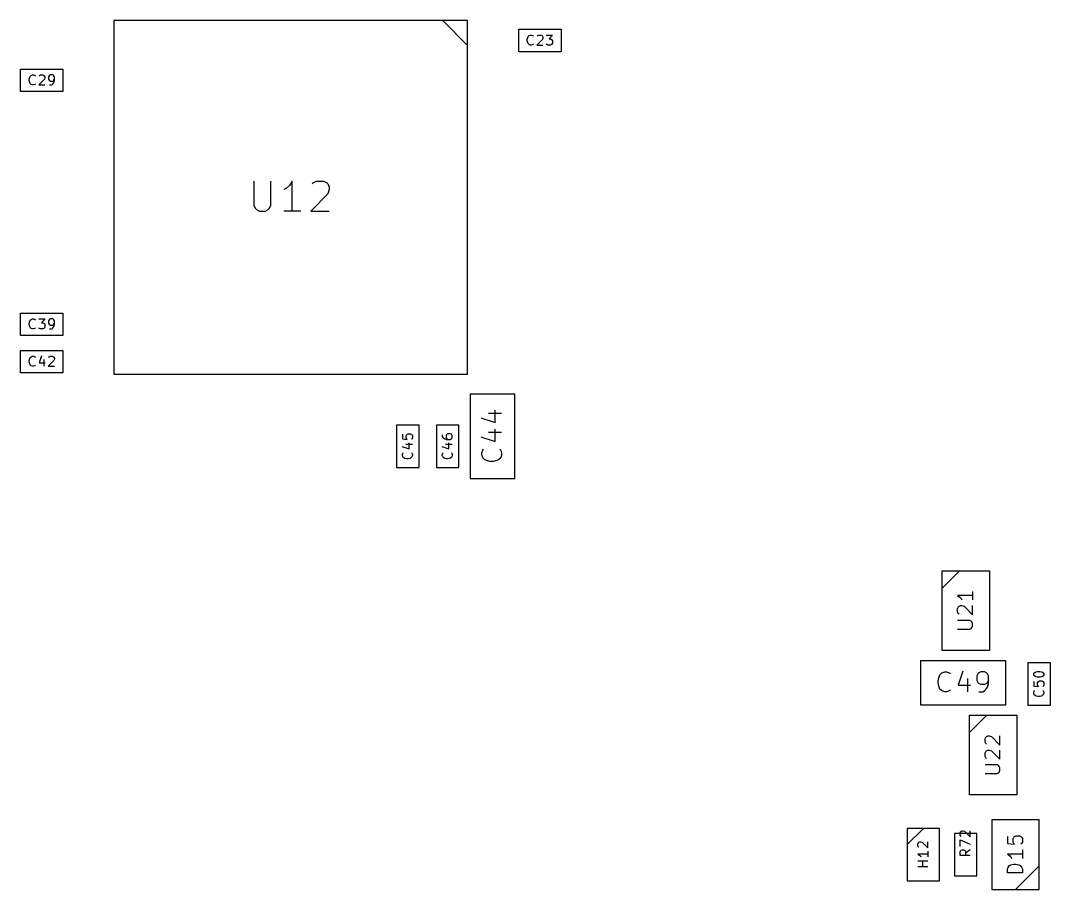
# Model space of a CAD drawing. Extents: x -4 to 236, y -200 to -70.
# Drawn here: x 141.65 to 183, y -141.3 to -106.4 of the extents above; entities that cross this region are included whole.
import ezdxf

# ---------------------------------------------------------------- set-up
doc = ezdxf.new("R2010")
doc.units = 0
doc.layers.add('BLACK', color=7, linetype='CONTINUOUS')

msp = doc.modelspace()

# ---------------------------------------------------------------- linework, layer by layer
at = {"layer": 'BLACK', "linetype": 'CONTINUOUS'}
for p, q in [((159.6, -106.4), (145.4, -106.4)), ((145.4, -106.4), (145.4, -120.6)), ((159.6, -107.4), (158.6, -106.4)), ((159.6, -120.6), (159.6, -106.4)), ((161.65, -107.65), (161.65, -106.75)), ((161.65, -106.75), (163.35, -106.75)), ((161.995238, -107.154396), (162.014286, -107.078205)), ((162.014286, -107.078205), (162.033333, -107.04011)), ((162.033333, -107.04011), (162.071428, -107.002015)), ((162.071428, -107.002015), (162.128571, -106.982967)), ((162.128571, -106.982967), (162.166667, -106.982967)), ((162.166667, -106.982967), (162.223809, -107.002015)), ((162.223809, -107.002015), (162.242857, -107.021062)), ((162.395238, -107.021062), (162.414286, -107.002015)), ((162.414286, -107.002015), (162.452381, -106.982967)), ((162.452381, -106.982967), (162.547619, -106.982967)), ((162.547619, -106.982967), (162.585714, -107.002015)), ((162.585714, -107.002015), (162.604762, -107.021062)), ((162.604762, -107.021062), (162.623809, -107.059158)), ((162.623809, -107.059158), (162.623809, -107.097253)), ((162.757142, -106.982967), (163.004761, -106.982967)), ((163.004761, -106.982967), (162.871428, -107.135348)), ((163.35, -106.75), (163.35, -107.65)), ((161.995238, -107.211539), (161.995238, -107.154396)), ((162.014286, -107.287729), (161.995238, -107.211539)), ((162.033333, -107.325824), (162.014286, -107.287729)), ((162.071428, -107.36392), (162.033333, -107.325824)), ((162.128571, -107.382967), (162.071428, -107.36392)), ((162.166667, -107.382967), (162.128571, -107.382967)), ((162.223809, -107.36392), (162.166667, -107.382967)), ((162.242857, -107.344872), (162.223809, -107.36392)), ((162.604762, -107.154396), (162.37619, -107.382967)), ((162.37619, -107.382967), (162.623809, -107.382967)), ((162.623809, -107.097253), (162.604762, -107.154396)), ((162.77619, -107.36392), (162.757142, -107.344872)), ((162.814285, -107.382967), (162.77619, -107.36392)), ((162.928571, -107.382967), (162.814285, -107.382967)), ((162.871428, -107.135348), (162.928571, -107.135348)), ((162.928571, -107.135348), (162.966666, -107.154396)), ((162.966666, -107.36392), (162.928571, -107.382967)), ((162.966666, -107.154396), (162.985714, -107.173443)), ((162.985714, -107.344872), (162.966666, -107.36392)), ((162.985714, -107.173443), (163.004761, -107.211539)), ((163.004761, -107.306777), (162.985714, -107.344872)), ((163.004761, -107.211539), (163.004761, -107.306777)), ((163.35, -107.65), (161.65, -107.65)), ((141.65, -108.35), (143.35, -108.35)), ((141.65, -109.25), (141.65, -108.35)), ((141.995238, -108.754396), (142.014286, -108.678205)), ((142.014286, -108.678205), (142.033333, -108.64011)), ((142.033333, -108.64011), (142.071428, -108.602015)), ((142.071428, -108.602015), (142.128571, -108.582967)), ((142.128571, -108.582967), (142.166667, -108.582967)), ((142.166667, -108.582967), (142.223809, -108.602015)), ((142.223809, -108.602015), (142.242857, -108.621062)), ((142.395238, -108.621062), (142.414286, -108.602015)), ((142.414286, -108.602015), (142.452381, -108.582967)), ((142.452381, -108.582967), (142.547619, -108.582967)), ((142.547619, -108.582967), (142.585714, -108.602015)), ((142.585714, -108.602015), (142.604762, -108.621062)), ((142.604762, -108.621062), (142.623809, -108.659158)), ((142.623809, -108.697253), (142.604762, -108.754396)), ((142.623809, -108.659158), (142.623809, -108.697253)), ((142.795238, -108.621062), (142.77619, -108.659158)), ((142.77619, -108.659158), (142.77619, -108.754396)), ((142.814285, -108.602015), (142.795238, -108.621062)), ((142.85238, -108.582967), (142.814285, -108.602015)), ((142.928571, -108.582967), (142.85238, -108.582967)), ((142.966666, -108.602015), (142.928571, -108.582967)), ((142.985714, -108.621062), (142.966666, -108.602015)), ((143.004761, -108.659158), (142.985714, -108.621062)), ((143.004761, -108.811539), (143.004761, -108.659158)), ((143.35, -108.35), (143.35, -109.25)), ((141.995238, -108.811539), (141.995238, -108.754396)), ((142.014286, -108.887729), (141.995238, -108.811539)), ((142.033333, -108.925824), (142.014286, -108.887729)), ((142.071428, -108.96392), (142.033333, -108.925824)), ((142.128571, -108.982967), (142.071428, -108.96392)), ((142.166667, -108.982967), (142.128571, -108.982967)), ((142.223809, -108.96392), (142.166667, -108.982967)), ((142.242857, -108.944872), (142.223809, -108.96392)), ((142.604762, -108.754396), (142.37619, -108.982967)), ((142.37619, -108.982967), (142.623809, -108.982967)), ((142.77619, -108.754396), (142.795238, -108.792491)), ((142.795238, -108.792491), (142.814285, -108.811539)), ((142.814285, -108.811539), (142.85238, -108.830586)), ((142.814285, -108.982967), (142.890476, -108.982967)), ((142.85238, -108.830586), (142.928571, -108.830586)), ((142.890476, -108.982967), (142.928571, -108.96392)), ((142.928571, -108.830586), (142.966666, -108.811539)), ((142.928571, -108.96392), (142.947619, -108.944872)), ((142.947619, -108.944872), (142.985714, -108.887729)), ((142.966666, -108.811539), (142.985714, -108.792491)), ((142.985714, -108.792491), (143.004761, -108.754396)), ((142.985714, -108.887729), (143.004761, -108.811539)), ((143.35, -109.25), (141.65, -109.25)), ((151.014286, -112.848902), (151.014286, -113.820331)), ((151.7, -113.820331), (151.7, -112.848902)), ((152.557143, -112.848902), (152.442857, -113.020331)), ((152.557143, -114.048902), (152.557143, -112.848902)), ((153.414286, -112.906045), (153.528572, -112.848902)), ((153.528572, -112.848902), (153.814286, -112.848902)), ((153.814286, -112.848902), (153.928572, -112.906045)), ((152.328572, -113.134617), (152.214286, -113.19176)), ((152.442857, -113.020331), (152.328572, -113.134617)), ((153.357143, -112.963188), (153.414286, -112.906045)), ((153.928572, -112.906045), (153.985714, -112.963188)), ((153.985714, -112.963188), (154.042857, -113.077474)), ((154.042857, -113.19176), (153.985714, -113.363188)), ((154.042857, -113.077474), (154.042857, -113.19176)), ((153.985714, -113.363188), (153.3, -114.048902)), ((151.014286, -113.820331), (151.071429, -113.934617)), ((151.071429, -113.934617), (151.128572, -113.99176)), ((151.128572, -113.99176), (151.242857, -114.048902)), ((151.242857, -114.048902), (151.471429, -114.048902)), ((151.471429, -114.048902), (151.585714, -113.99176)), ((151.585714, -113.99176), (151.642857, -113.934617)), ((151.642857, -113.934617), (151.7, -113.820331)), ((152.9, -114.048902), (152.214286, -114.048902)), ((153.3, -114.048902), (154.042857, -114.048902)), ((141.65, -118.15), (143.35, -118.15)), ((141.65, -119.05), (141.65, -118.15)), ((143.35, -118.15), (143.35, -119.05)), ((141.995238, -118.554396), (142.014286, -118.478205)), ((141.995238, -118.611539), (141.995238, -118.554396)), ((142.014286, -118.687729), (141.995238, -118.611539)), ((142.014286, -118.478205), (142.033333, -118.44011)), ((142.033333, -118.44011), (142.071428, -118.402015)), ((142.071428, -118.402015), (142.128571, -118.382967)), ((142.128571, -118.382967), (142.166667, -118.382967)), ((142.166667, -118.382967), (142.223809, -118.402015)), ((142.223809, -118.402015), (142.242857, -118.421062)), ((142.37619, -118.382967), (142.623809, -118.382967)), ((142.623809, -118.382967), (142.490476, -118.535348)), ((142.490476, -118.535348), (142.547619, -118.535348)), ((142.547619, -118.535348), (142.585714, -118.554396)), ((142.585714, -118.554396), (142.604762, -118.573443)), ((142.604762, -118.573443), (142.623809, -118.611539)), ((142.623809, -118.611539), (142.623809, -118.706777)), ((142.795238, -118.421062), (142.77619, -118.459158)), ((142.77619, -118.459158), (142.77619, -118.554396)), ((142.77619, -118.554396), (142.795238, -118.592491)), ((142.814285, -118.402015), (142.795238, -118.421062)), ((142.795238, -118.592491), (142.814285, -118.611539)), ((142.85238, -118.382967), (142.814285, -118.402015)), ((142.814285, -118.611539), (142.85238, -118.630586)), ((142.928571, -118.382967), (142.85238, -118.382967)), ((142.85238, -118.630586), (142.928571, -118.630586)), ((142.966666, -118.402015), (142.928571, -118.382967)), ((142.928571, -118.630586), (142.966666, -118.611539)), ((142.985714, -118.421062), (142.966666, -118.402015)), ((142.966666, -118.611539), (142.985714, -118.592491)), ((143.004761, -118.459158), (142.985714, -118.421062)), ((142.985714, -118.592491), (143.004761, -118.554396)), ((142.985714, -118.687729), (143.004761, -118.611539)), ((143.004761, -118.611539), (143.004761, -118.459158)), ((143.35, -119.05), (141.65, -119.05)), ((142.033333, -118.725824), (142.014286, -118.687729)), ((142.071428, -118.76392), (142.033333, -118.725824)), ((142.128571, -118.782967), (142.071428, -118.76392)), ((142.166667, -118.782967), (142.128571, -118.782967)), ((142.223809, -118.76392), (142.166667, -118.782967)), ((142.242857, -118.744872), (142.223809, -118.76392)), ((142.395238, -118.76392), (142.37619, -118.744872)), ((142.433333, -118.782967), (142.395238, -118.76392)), ((142.547619, -118.782967), (142.433333, -118.782967)), ((142.585714, -118.76392), (142.547619, -118.782967)), ((142.604762, -118.744872), (142.585714, -118.76392)), ((142.623809, -118.706777), (142.604762, -118.744872)), ((142.814285, -118.782967), (142.890476, -118.782967)), ((142.890476, -118.782967), (142.928571, -118.76392)), ((142.928571, -118.76392), (142.947619, -118.744872)), ((142.947619, -118.744872), (142.985714, -118.687729)), ((141.65, -119.65), (143.35, -119.65)), ((141.65, -120.55), (141.65, -119.65)), ((142.033333, -119.94011), (142.071428, -119.902015)), ((142.071428, -119.902015), (142.128571, -119.882967)), ((142.128571, -119.882967), (142.166667, -119.882967)), ((142.166667, -119.882967), (142.223809, -119.902015)), ((142.223809, -119.902015), (142.242857, -119.921062)), ((142.490476, -119.86392), (142.395238, -120.149634)), ((142.77619, -119.921062), (142.795238, -119.902015)), ((142.795238, -119.902015), (142.833333, -119.882967)), ((142.833333, -119.882967), (142.928571, -119.882967)), ((142.928571, -119.882967), (142.966666, -119.902015)), ((142.966666, -119.902015), (142.985714, -119.921062)), ((143.35, -119.65), (143.35, -120.55)), ((141.995238, -120.054396), (142.014286, -119.978205)), ((141.995238, -120.111539), (141.995238, -120.054396)), ((142.014286, -120.187729), (141.995238, -120.111539)), ((142.014286, -119.978205), (142.033333, -119.94011)), ((142.033333, -120.225824), (142.014286, -120.187729)), ((142.071428, -120.26392), (142.033333, -120.225824)), ((142.128571, -120.282967), (142.071428, -120.26392)), ((142.166667, -120.282967), (142.128571, -120.282967)), ((142.223809, -120.26392), (142.166667, -120.282967)), ((142.242857, -120.244872), (142.223809, -120.26392)), ((142.395238, -120.149634), (142.642857, -120.149634)), ((142.585714, -120.0163), (142.585714, -120.282967)), ((142.985714, -120.054396), (142.757142, -120.282967)), ((142.757142, -120.282967), (143.004761, -120.282967)), ((142.985714, -119.921062), (143.004761, -119.959158)), ((143.004761, -119.997253), (142.985714, -120.054396)), ((143.004761, -119.959158), (143.004761, -119.997253)), ((143.35, -120.55), (141.65, -120.55)), ((145.4, -120.6), (159.6, -120.6)), ((161.5, -121.4), (159.7, -121.4)), ((159.7, -121.4), (159.7, -124.8)), ((161.5, -124.8), (161.5, -121.4)), ((160.12784, -122.357142), (160.699268, -122.547619)), ((160.432601, -122.166666), (160.965935, -122.166666)), ((160.699268, -122.547619), (160.699268, -122.05238)), ((157.65, -122.65), (156.75, -122.65)), ((156.75, -122.65), (156.75, -124.35)), ((157.65, -124.35), (157.65, -122.65)), ((159.25, -122.65), (158.35, -122.65)), ((158.35, -122.65), (158.35, -124.35)), ((159.25, -124.35), (159.25, -122.65)), ((156.982967, -123.014285), (156.982967, -123.204761)), ((156.982967, -123.204761), (157.173443, -123.223809)), ((157.135348, -123.071428), (157.154396, -123.033333)), ((157.135348, -123.166666), (157.135348, -123.071428)), ((157.154396, -123.204761), (157.135348, -123.166666)), ((157.154396, -123.033333), (157.173443, -123.014285)), ((157.173443, -123.223809), (157.154396, -123.204761)), ((157.173443, -123.014285), (157.211539, -122.995238)), ((157.211539, -122.995238), (157.306777, -122.995238)), ((157.306777, -122.995238), (157.344872, -123.014285)), ((157.344872, -123.014285), (157.36392, -123.033333)), ((157.36392, -123.204761), (157.344872, -123.223809)), ((157.36392, -123.033333), (157.382967, -123.071428)), ((157.382967, -123.166666), (157.36392, -123.204761)), ((157.382967, -123.071428), (157.382967, -123.166666)), ((158.582967, -123.033333), (158.582967, -123.109523)), ((158.582967, -123.109523), (158.602015, -123.147619)), ((158.602015, -123.147619), (158.621062, -123.166666)), ((158.621062, -123.166666), (158.678205, -123.204761)), ((158.678205, -123.204761), (158.754396, -123.223809)), ((158.754396, -123.033333), (158.735348, -123.071428)), ((158.735348, -123.071428), (158.735348, -123.147619)), ((158.735348, -123.147619), (158.754396, -123.185714)), ((158.773443, -123.014285), (158.754396, -123.033333)), ((158.754396, -123.185714), (158.773443, -123.204761)), ((158.811539, -122.995238), (158.773443, -123.014285)), ((158.773443, -123.204761), (158.811539, -123.223809)), ((158.906777, -122.995238), (158.811539, -122.995238)), ((158.944872, -123.014285), (158.906777, -122.995238)), ((158.906777, -123.223809), (158.944872, -123.204761)), ((158.96392, -123.033333), (158.944872, -123.014285)), ((158.944872, -123.204761), (158.96392, -123.185714)), ((158.982967, -123.071428), (158.96392, -123.033333)), ((158.96392, -123.185714), (158.982967, -123.147619)), ((158.982967, -123.147619), (158.982967, -123.071428)), ((160.12784, -123.119047), (160.699268, -123.309524)), ((160.432601, -122.928571), (160.965935, -122.928571)), ((160.699268, -123.309524), (160.699268, -122.814285)), ((156.96392, -123.509523), (157.249634, -123.604761)), ((157.1163, -123.414285), (157.382967, -123.414285)), ((157.249634, -123.604761), (157.249634, -123.357142)), ((158.56392, -123.509523), (158.849634, -123.604761)), ((158.7163, -123.414285), (158.982967, -123.414285)), ((158.754396, -123.223809), (158.906777, -123.223809)), ((158.849634, -123.604761), (158.849634, -123.357142)), ((160.20403, -123.652381), (160.242125, -123.614285)), ((160.889744, -123.614285), (160.92784, -123.652381)), ((156.982967, -123.833332), (157.002015, -123.77619)), ((156.982967, -123.871428), (156.982967, -123.833332)), ((157.002015, -123.928571), (156.982967, -123.871428)), ((157.002015, -123.77619), (157.021062, -123.757142)), ((157.04011, -123.966666), (157.002015, -123.928571)), ((157.078205, -123.985713), (157.04011, -123.966666)), ((157.154396, -124.004761), (157.078205, -123.985713)), ((157.211539, -124.004761), (157.154396, -124.004761)), ((157.287729, -123.985713), (157.211539, -124.004761)), ((157.325824, -123.966666), (157.287729, -123.985713)), ((157.36392, -123.928571), (157.325824, -123.966666)), ((157.344872, -123.757142), (157.36392, -123.77619)), ((157.36392, -123.77619), (157.382967, -123.833332)), ((157.382967, -123.871428), (157.36392, -123.928571)), ((157.382967, -123.833332), (157.382967, -123.871428)), ((158.582967, -123.833332), (158.602015, -123.77619)), ((158.582967, -123.871428), (158.582967, -123.833332)), ((158.602015, -123.928571), (158.582967, -123.871428)), ((158.602015, -123.77619), (158.621062, -123.757142)), ((158.64011, -123.966666), (158.602015, -123.928571)), ((158.678205, -123.985713), (158.64011, -123.966666)), ((158.754396, -124.004761), (158.678205, -123.985713)), ((158.811539, -124.004761), (158.754396, -124.004761)), ((158.887729, -123.985713), (158.811539, -124.004761)), ((158.925824, -123.966666), (158.887729, -123.985713)), ((158.96392, -123.928571), (158.925824, -123.966666)), ((158.944872, -123.757142), (158.96392, -123.77619)), ((158.96392, -123.77619), (158.982967, -123.833332)), ((158.982967, -123.871428), (158.96392, -123.928571)), ((158.982967, -123.833332), (158.982967, -123.871428)), ((160.165935, -123.766666), (160.20403, -123.652381)), ((160.165935, -123.842857), (160.165935, -123.766666)), ((160.20403, -123.957143), (160.165935, -123.842857)), ((160.28022, -124.033333), (160.20403, -123.957143)), ((160.356411, -124.071428), (160.28022, -124.033333)), ((160.851649, -124.033333), (160.775459, -124.071428)), ((160.92784, -123.957143), (160.851649, -124.033333)), ((160.92784, -123.652381), (160.965935, -123.766666)), ((160.965935, -123.842857), (160.92784, -123.957143)), ((160.965935, -123.766666), (160.965935, -123.842857)), ((156.75, -124.35), (157.65, -124.35)), ((158.35, -124.35), (159.25, -124.35)), ((160.508792, -124.109524), (160.356411, -124.071428)), ((160.623078, -124.109524), (160.508792, -124.109524)), ((160.775459, -124.071428), (160.623078, -124.109524)), ((159.7, -124.8), (161.5, -124.8)), ((179.35, -128.5), (178.65, -129.2)), ((178.65, -128.5), (180.55, -128.5)), ((178.65, -131.7), (178.65, -128.5)), ((180.55, -128.5), (180.55, -131.7)), ((179.874451, -129.328571), (179.874451, -129.671428)), ((179.874451, -129.499999), (179.274451, -129.499999)), ((179.274451, -129.499999), (179.360165, -129.557142)), ((179.360165, -129.557142), (179.417308, -129.614285)), ((179.417308, -129.614285), (179.44588, -129.671428)), ((179.274451, -130.014285), (179.303022, -129.957143)), ((179.274451, -130.157143), (179.274451, -130.014285)), ((179.303022, -130.214285), (179.274451, -130.157143)), ((179.303022, -129.957143), (179.331594, -129.928571)), ((179.331594, -130.242857), (179.303022, -130.214285)), ((179.331594, -129.928571), (179.388737, -129.9)), ((179.388737, -129.9), (179.44588, -129.9)), ((179.44588, -129.9), (179.531594, -129.928571)), ((179.531594, -129.928571), (179.874451, -130.271428)), ((179.874451, -130.271428), (179.874451, -129.9)), ((179.760165, -130.499999), (179.274451, -130.499999)), ((179.817308, -130.528571), (179.760165, -130.499999)), ((179.84588, -130.557142), (179.817308, -130.528571)), ((179.874451, -130.614285), (179.84588, -130.557142)), ((179.874451, -130.728571), (179.874451, -130.614285)), ((179.274451, -130.842856), (179.760165, -130.842856)), ((179.760165, -130.842856), (179.817308, -130.814285)), ((179.817308, -130.814285), (179.84588, -130.785714)), ((179.84588, -130.785714), (179.874451, -130.728571)), ((180.55, -131.7), (178.65, -131.7)), ((177.8, -133.9), (177.8, -132.1)), ((177.8, -132.1), (181.2, -132.1)), ((181.2, -132.1), (181.2, -133.9)), ((183, -132.2), (182.1, -132.2)), ((182.1, -132.2), (182.1, -133.9)), ((183, -133.9), (183, -132.2)), ((178.528571, -132.756411), (178.566666, -132.68022)), ((178.566666, -132.68022), (178.642856, -132.60403)), ((178.642856, -132.60403), (178.757142, -132.565935)), ((178.757142, -132.565935), (178.833333, -132.565935)), ((178.833333, -132.565935), (178.947618, -132.60403)), ((178.947618, -132.60403), (178.985714, -132.642125)), ((179.480952, -132.52784), (179.290475, -133.099268)), ((180.090476, -132.642125), (180.05238, -132.718316)), ((180.05238, -132.718316), (180.05238, -132.908792)), ((180.128571, -132.60403), (180.090476, -132.642125)), ((180.204761, -132.565935), (180.128571, -132.60403)), ((180.357142, -132.565935), (180.204761, -132.565935)), ((180.433333, -132.60403), (180.357142, -132.565935)), ((180.471428, -132.642125), (180.433333, -132.60403)), ((180.509523, -132.718316), (180.471428, -132.642125)), ((180.509523, -133.023078), (180.509523, -132.718316)), ((182.332967, -132.640476), (182.352015, -132.60238)), ((182.332967, -132.678571), (182.332967, -132.640476)), ((182.352015, -132.716666), (182.332967, -132.678571)), ((182.352015, -132.60238), (182.371062, -132.583333)), ((182.371062, -132.735714), (182.352015, -132.716666)), ((182.371062, -132.583333), (182.409158, -132.564285)), ((182.409158, -132.564285), (182.485348, -132.545238)), ((182.485348, -132.545238), (182.580586, -132.545238)), ((182.580586, -132.545238), (182.656777, -132.564285)), ((182.656777, -132.564285), (182.694872, -132.583333)), ((182.694872, -132.583333), (182.71392, -132.60238)), ((182.71392, -132.716666), (182.694872, -132.735714)), ((182.71392, -132.60238), (182.732967, -132.640476)), ((182.732967, -132.678571), (182.71392, -132.716666)), ((182.732967, -132.640476), (182.732967, -132.678571)), ((178.490475, -132.908792), (178.528571, -132.756411)), ((178.490475, -133.023078), (178.490475, -132.908792)), ((178.528571, -133.175459), (178.490475, -133.023078)), ((179.290475, -133.099268), (179.785714, -133.099268)), ((179.671428, -132.832601), (179.671428, -133.365935)), ((180.05238, -132.908792), (180.090476, -132.984982)), ((180.090476, -132.984982), (180.128571, -133.023078)), ((180.128571, -133.023078), (180.204761, -133.061173)), ((180.204761, -133.061173), (180.357142, -133.061173)), ((180.357142, -133.061173), (180.433333, -133.023078)), ((180.433333, -133.023078), (180.471428, -132.984982)), ((180.471428, -132.984982), (180.509523, -132.908792)), ((180.471428, -133.175459), (180.509523, -133.023078)), ((182.332967, -132.945237), (182.332967, -133.135713)), ((182.332967, -133.135713), (182.523443, -133.154761)), ((182.409158, -132.754761), (182.371062, -132.735714)), ((182.485348, -132.773809), (182.409158, -132.754761)), ((182.580586, -132.773809), (182.485348, -132.773809)), ((182.485348, -133.00238), (182.504396, -132.964285)), ((182.485348, -133.097618), (182.485348, -133.00238)), ((182.504396, -133.135713), (182.485348, -133.097618)), ((182.504396, -132.964285), (182.523443, -132.945237)), ((182.523443, -133.154761), (182.504396, -133.135713)), ((182.523443, -132.945237), (182.561539, -132.92619)), ((182.561539, -132.92619), (182.656777, -132.92619)), ((182.656777, -132.754761), (182.580586, -132.773809)), ((182.694872, -132.735714), (182.656777, -132.754761)), ((182.656777, -132.92619), (182.694872, -132.945237)), ((182.694872, -132.945237), (182.71392, -132.964285)), ((182.71392, -133.135713), (182.694872, -133.154761)), ((182.71392, -132.964285), (182.732967, -133.00238)), ((182.732967, -133.097618), (182.71392, -133.135713)), ((182.732967, -133.00238), (182.732967, -133.097618)), ((178.566666, -133.251649), (178.528571, -133.175459)), ((178.642856, -133.32784), (178.566666, -133.251649)), ((178.757142, -133.365935), (178.642856, -133.32784)), ((178.833333, -133.365935), (178.757142, -133.365935)), ((178.947618, -133.32784), (178.833333, -133.365935)), ((178.985714, -133.289744), (178.947618, -133.32784)), ((180.128571, -133.365935), (180.280952, -133.365935)), ((180.280952, -133.365935), (180.357142, -133.32784)), ((180.357142, -133.32784), (180.395238, -133.289744)), ((180.395238, -133.289744), (180.471428, -133.175459)), ((182.332967, -133.383332), (182.352015, -133.32619)), ((182.332967, -133.421428), (182.332967, -133.383332)), ((182.352015, -133.478571), (182.332967, -133.421428)), ((182.352015, -133.32619), (182.371062, -133.307142)), ((182.39011, -133.516666), (182.352015, -133.478571)), ((182.428205, -133.535713), (182.39011, -133.516666)), ((182.504396, -133.554761), (182.428205, -133.535713)), ((182.561539, -133.554761), (182.504396, -133.554761)), ((182.637729, -133.535713), (182.561539, -133.554761)), ((182.675824, -133.516666), (182.637729, -133.535713)), ((182.71392, -133.478571), (182.675824, -133.516666)), ((182.694872, -133.307142), (182.71392, -133.32619)), ((182.71392, -133.32619), (182.732967, -133.383332)), ((182.732967, -133.421428), (182.71392, -133.478571)), ((182.732967, -133.383332), (182.732967, -133.421428)), ((181.2, -133.9), (177.8, -133.9)), ((182.1, -133.9), (183, -133.9)), ((180.45, -134.3), (179.75, -135)), ((179.75, -134.3), (181.65, -134.3)), ((179.75, -137.5), (179.75, -134.3)), ((181.65, -134.3), (181.65, -137.5)), ((180.374451, -135.242856), (180.403022, -135.185714)), ((180.403022, -135.185714), (180.431594, -135.157142)), ((180.431594, -135.157142), (180.488737, -135.128571)), ((180.488737, -135.128571), (180.54588, -135.128571)), ((180.54588, -135.128571), (180.631594, -135.157142)), ((180.631594, -135.157142), (180.974451, -135.499999)), ((180.974451, -135.499999), (180.974451, -135.128571)), ((180.374451, -135.385714), (180.374451, -135.242856)), ((180.403022, -135.442856), (180.374451, -135.385714)), ((180.431594, -135.471428), (180.403022, -135.442856)), ((180.374451, -135.814285), (180.403022, -135.757143)), ((180.374451, -135.957143), (180.374451, -135.814285)), ((180.403022, -136.014285), (180.374451, -135.957143)), ((180.403022, -135.757143), (180.431594, -135.728571)), ((180.431594, -136.042857), (180.403022, -136.014285)), ((180.431594, -135.728571), (180.488737, -135.7)), ((180.488737, -135.7), (180.54588, -135.7)), ((180.54588, -135.7), (180.631594, -135.728571)), ((180.631594, -135.728571), (180.974451, -136.071428)), ((180.974451, -136.071428), (180.974451, -135.7)), ((180.860165, -136.299999), (180.374451, -136.299999)), ((180.917308, -136.328571), (180.860165, -136.299999)), ((180.94588, -136.357142), (180.917308, -136.328571)), ((180.974451, -136.414285), (180.94588, -136.357142)), ((180.974451, -136.528571), (180.974451, -136.414285)), ((180.374451, -136.642856), (180.860165, -136.642856)), ((180.860165, -136.642856), (180.917308, -136.614285)), ((180.917308, -136.614285), (180.94588, -136.585714)), ((180.94588, -136.585714), (180.974451, -136.528571)), ((181.65, -137.5), (179.75, -137.5)), ((182.55, -138.5), (180.65, -138.5)), ((180.65, -138.5), (180.65, -141.3)), ((182.55, -141.3), (182.55, -138.5)), ((177.9, -138.85), (177.25, -139.5)), ((178.55, -138.85), (177.25, -138.85)), ((177.25, -138.85), (177.25, -140.95)), ((178.55, -140.95), (178.55, -138.85)), ((180.05, -139.05), (179.15, -139.05)), ((179.15, -139.05), (179.15, -140.75)), ((179.382967, -139.021428), (179.402015, -138.983333)), ((179.382967, -139.116666), (179.382967, -139.021428)), ((179.402015, -139.154761), (179.382967, -139.116666)), ((179.382967, -139.573809), (179.382967, -139.307142)), ((179.382967, -139.307142), (179.782967, -139.478571)), ((179.402015, -138.983333), (179.421062, -138.964285)), ((179.421062, -139.173809), (179.402015, -139.154761)), ((179.421062, -138.964285), (179.459158, -138.945238)), ((179.459158, -138.945238), (179.497253, -138.945238)), ((179.497253, -138.945238), (179.554396, -138.964285)), ((179.554396, -138.964285), (179.782967, -139.192857)), ((179.782967, -139.192857), (179.782967, -138.945238)), ((180.05, -140.75), (180.05, -139.05)), ((181.274451, -139.171428), (181.274451, -139.457142)), ((181.503022, -139.257142), (181.531594, -139.2)), ((181.503022, -139.4), (181.503022, -139.257142)), ((181.531594, -139.2), (181.560165, -139.171428)), ((181.560165, -139.171428), (181.617308, -139.142857)), ((181.617308, -139.142857), (181.760165, -139.142857)), ((181.760165, -139.142857), (181.817308, -139.171428)), ((181.817308, -139.171428), (181.84588, -139.2)), ((181.84588, -139.2), (181.874451, -139.257142)), ((181.874451, -139.257142), (181.874451, -139.4)), ((177.682967, -139.461904), (177.702015, -139.423809)), ((177.682967, -139.557142), (177.682967, -139.461904)), ((177.702015, -139.595237), (177.682967, -139.557142)), ((177.702015, -139.423809), (177.721062, -139.404761)), ((177.721062, -139.614285), (177.702015, -139.595237)), ((177.721062, -139.404761), (177.759158, -139.385714)), ((177.759158, -139.385714), (177.797253, -139.385714)), ((177.797253, -139.385714), (177.854396, -139.404761)), ((177.854396, -139.404761), (178.082967, -139.633333)), ((178.082967, -139.633333), (178.082967, -139.385714)), ((179.382967, -139.783332), (179.402015, -139.745237)), ((179.402015, -139.745237), (179.421062, -139.72619)), ((179.421062, -139.72619), (179.459158, -139.707142)), ((179.459158, -139.707142), (179.5163, -139.707142)), ((179.5163, -139.707142), (179.554396, -139.72619)), ((179.554396, -139.72619), (179.573443, -139.745237)), ((179.573443, -139.745237), (179.592491, -139.783332)), ((179.782967, -139.707142), (179.592491, -139.840475)), ((181.274451, -139.457142), (181.560165, -139.485714)), ((181.531594, -139.457142), (181.503022, -139.4)), ((181.560165, -139.485714), (181.531594, -139.457142)), ((181.84588, -139.457142), (181.817308, -139.485714)), ((181.874451, -139.4), (181.84588, -139.457142)), ((181.874451, -139.714286), (181.874451, -140.057143)), ((178.082967, -139.880951), (177.682967, -139.880951)), ((177.682967, -139.880951), (177.74011, -139.919047)), ((178.082967, -140.166666), (177.682967, -140.166666)), ((177.74011, -139.919047), (177.778205, -139.957142)), ((177.778205, -139.957142), (177.797253, -139.995237)), ((177.873443, -140.395237), (177.873443, -140.166666)), ((178.082967, -139.766666), (178.082967, -139.995237)), ((179.382967, -139.935713), (179.382967, -139.783332)), ((179.782967, -139.935713), (179.382967, -139.935713)), ((179.592491, -139.783332), (179.592491, -139.935713)), ((181.874451, -139.885714), (181.274451, -139.885714)), ((181.274451, -139.885714), (181.360165, -139.942857)), ((181.360165, -139.942857), (181.417308, -140)), ((181.417308, -140), (181.44588, -140.057143)), ((178.082967, -140.395237), (177.682967, -140.395237)), ((181.274451, -140.485714), (181.303022, -140.4)), ((181.274451, -140.628571), (181.274451, -140.485714)), ((181.303022, -140.4), (181.360165, -140.342857)), ((181.360165, -140.342857), (181.417308, -140.314286)), ((181.417308, -140.314286), (181.531594, -140.285714)), ((181.531594, -140.285714), (181.617308, -140.285714)), ((182.55, -140.35), (181.6, -141.3)), ((181.617308, -140.285714), (181.731594, -140.314286)), ((181.731594, -140.314286), (181.788737, -140.342857)), ((181.788737, -140.342857), (181.84588, -140.4)), ((181.84588, -140.4), (181.874451, -140.485714)), ((181.874451, -140.485714), (181.874451, -140.628571)), ((177.25, -140.95), (178.55, -140.95)), ((179.15, -140.75), (180.05, -140.75)), ((181.874451, -140.628571), (181.274451, -140.628571)), ((180.65, -141.3), (182.55, -141.3))]:
    msp.add_line(p, q, dxfattribs=at)

doc.saveas('drawing.dxf')
